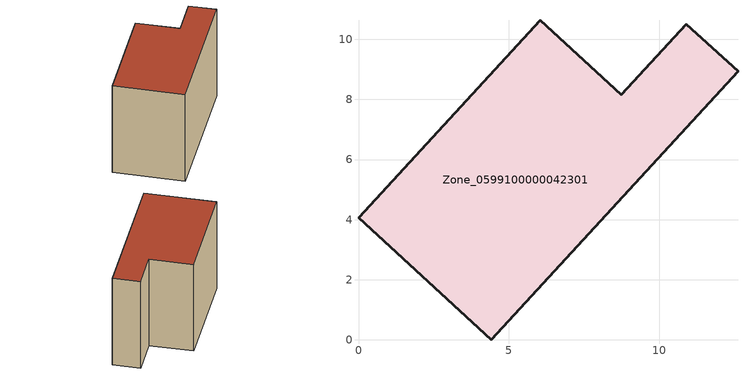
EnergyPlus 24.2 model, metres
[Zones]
Zone_0599100000042301
 floor ground (C_G): 4.41,0 0,4.05 6.05,10.64 8.75,8.15 10.91,10.51 12.63,8.93 z0
 wall outside (C_F): 4.41,0 12.63,8.93 10.91,10.51 8.75,8.15 6.05,10.64 0,4.05 4.41,0 z0:8.46
 roof outside (C_R): 0,4.05 4.41,0 12.63,8.93 10.91,10.51 8.75,8.15 6.05,10.64 z8.46
[BUILDING]
Pand.0599100000042301: North Axis=0; Terrain=City; Loads Convergence Tolerance Value=0.04; Temperature Convergence Tolerance Value=0.4; Solar Distribution=FullExterior; Maximum Number of Warmup Days=25; Minimum Number of Warmup Days=1
[Site:Location]
Rotterdam.The.Hague.AP_ZH_NLD Design_Conditions: Latitude=51.96; Longitude=4.45; Time Zone=1; Elevation=-4.5
[SITE:GROUNDTEMPERATURE:BUILDINGSURFACE]
18, 18, 18, 18, 18, 18, 18, 18, 18, 18, 18, 18
[MATERIAL] Thermal Absorptance=0.9; Solar Absorptance=0.7; Visible Absorptance=0.7
Name | Roughness | Thickness | Conductivity | Density | Specific Heat
G.TI.1975-1991 | MediumSmooth | 0.15 | 0.288461 | 540 | 1210
F.TI.1975-1991 | Rough | 0.3 | 0.230769 | 1920 | 840
R.TI.1975-1991 | MediumRough | 0.2 | 0.153846 | 1500 | 1000
[CONSTRUCTION]
C_G: G.TI.1975-1991
C_F: F.TI.1975-1991
C_R: R.TI.1975-1991
[ZONE]
Zone_0599100000042301: Type=1; Multiplier=1; Ceiling Height=Autocalculate; Volume=Autocalculate; Floor Area=autocalculate; Part of Total Floor Area=Yes
[ZONEINFILTRATION:DESIGNFLOWRATE]
Infil_Zone_0599100000042301: Zone or ZoneList or Space or SpaceList=Zone_0599100000042301; Schedule=AlwaysOn; Design Flow Rate Calculation Method=Flow/Area; Flow Rate per Floor Area=0.003; Constant Term Coefficient=1; Temperature Term Coefficient=0; Velocity Term Coefficient=0; Velocity Squared Term Coefficient=0
[HVACTEMPLATE:ZONE:IDEALLOADSAIRSYSTEM]
Zone_0599100000042301: Maximum Heating Supply Air Temperature=50; Minimum Cooling Supply Air Temperature=13; Maximum Heating Supply Air Humidity Ratio=0.0156; Minimum Cooling Supply Air Humidity Ratio=0.0077; Heating Limit=NoLimit; Cooling Limit=NoLimit; Dehumidification Control Type=ConstantSensibleHeatRatio; Cooling Sensible Heat Ratio=0.7; Dehumidification Setpoint=60; Humidification Control Type=None; Humidification Setpoint=30; Outdoor Air Method=None; Outdoor Air Flow Rate per Person=0.00944; Outdoor Air Flow Rate per Zone Floor Area=0; Outdoor Air Flow Rate per Zone=0; Demand Controlled Ventilation Type=None; Outdoor Air Economizer Type=NoEconomizer; Heat Recovery Type=None; Sensible Heat Recovery Effectiveness=0.7; Latent Heat Recovery Effectiveness=0.65
[ZONECONTROL:THERMOSTAT]
ThermostatControl_Zone_0599100000042301: Zone or ZoneList=Zone_0599100000042301; Control Type Schedule=DualSetpointControlType; Control 1=Thermostat_Zone_0599100000042301; Temperature Difference Between Cutout And Setpoint=0
[THERMOSTATSETPOINT:DUALSETPOINT]
Thermostat_Zone_0599100000042301: Heating Setpoint Temperature Schedule=HeatingSetpoint_Zone_0599100000042301; Cooling Setpoint Temperature Schedule=CoolingSetpoint_Zone_0599100000042301
[SCHEDULE:COMPACT]
HeatingSetpoint_Zone_0599100000042301: Through: 12/31, For: AllDays, Until: 24:00, 21
CoolingSetpoint_Zone_0599100000042301: Through: 12/31, For: AllDays, Until: 24:00, 24
DualSetpointControlType: Through: 12/31, For: AllDays, Until: 24:00, 4
AlwaysOn: Through: 12/31, For: AllDays, Until: 24:00, 1
